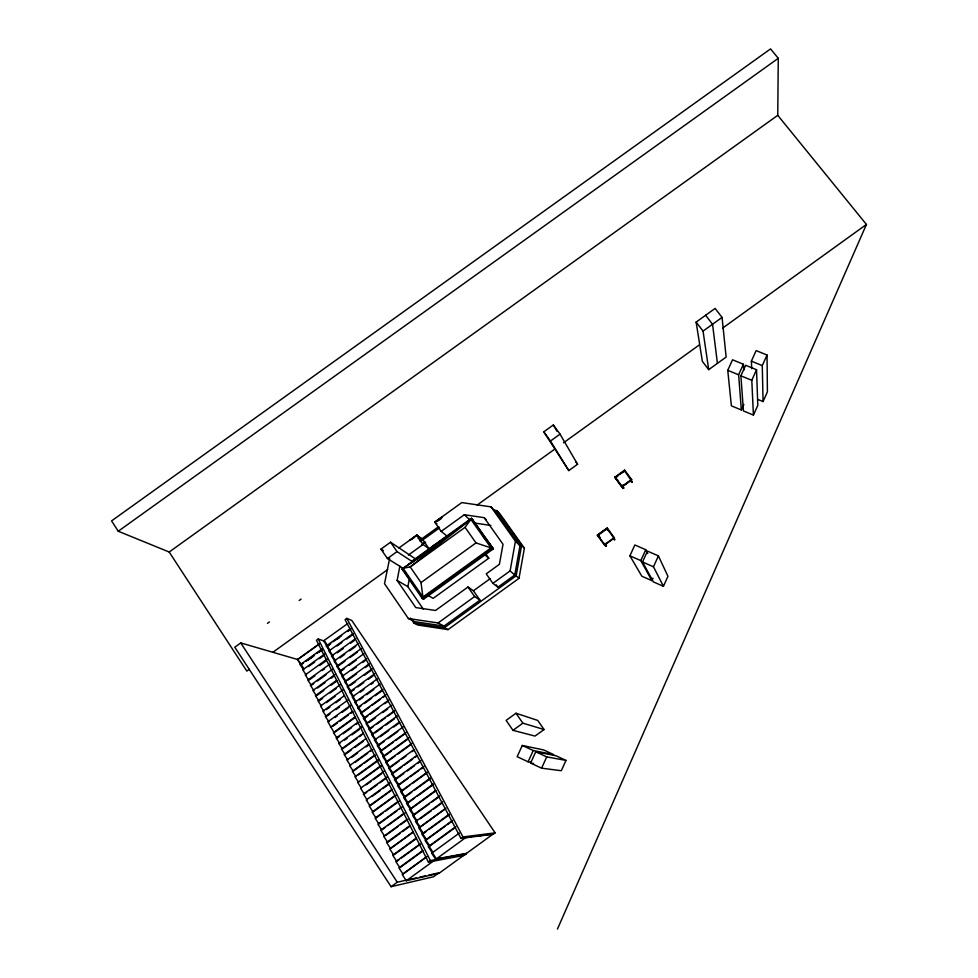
<?xml version="1.0" encoding="UTF-8"?>
<svg xmlns="http://www.w3.org/2000/svg" width="978" height="978" viewBox="0 0 978 978"><rect width="100%" height="100%" fill="white"/><g stroke="black" fill="none" stroke-linecap="round" stroke-linejoin="round"><path stroke-width="1.47" d="M557.448 929.1L866.435 224.451L777.755 115.318L778.268 58.301L770.554 48.9L111.565 520.895L118.24 531.237L169.182 552.02L246.823 671.079L249.292 669.294M410.491 618.084L413.938 623.12L417.924 625.064L448.046 629.612L519.012 578.328L524.379 548.181L499.905 513.792L496.873 510.626L493.878 510.186M441.2 531.384L464.293 514.734L484.183 517.668L503.022 544.245L499.391 564.33L486.213 573.854L492.9 583.353L510.1 570.932L515.43 541.201L491.005 506.861L461.799 502.594L434.721 522.13L441.2 531.384L447.068 536.115M492.9 583.353L497.888 587.191L514.77 574.991L519.99 545.773L495.98 512.02L491.005 506.861M413.938 623.12L444.391 627.717L516.164 575.846L521.604 545.369L496.873 510.626M389.66 558.438L384.513 583.658L408.352 618.499L414.843 621.702L444.049 626.091L479.954 600.15L473.413 590.785L467.985 587.02L435.516 610.468L415.772 607.582L397.129 580.443L399.88 566.128M423.425 609.294L407.863 586.666L409.293 579.172M753.427 415.075L757.791 405.357L756.544 369.721L745.652 365.271L740.884 375.821L743.427 410.931L753.427 415.075L751.789 380.295L756.544 369.721M758.048 399.501L763.048 401.555L767.4 391.86L767.033 355.038L756.128 350.613L751.373 361.139L751.727 368.706M741.361 409.978L738.622 374.782L743.39 364.244L732.522 359.806L727.754 370.332L731.385 405.846L741.361 409.978L743.855 404.427M565.981 760.395L561.311 770.725L541.592 768.182L530.626 763.072L535.748 751.801L555.932 755.737L565.981 760.395L546.714 756.899L535.748 751.801M663.451 586.299L653.475 566.788L658.402 555.883L647.46 551.115L642.522 562.008L653.414 581.91L663.451 586.299L667.95 576.299L658.402 555.883M647.742 553.634L645.749 549.709L634.844 544.966L629.905 555.834L641.837 576.225L651.849 580.614L652.974 578.108M763.048 401.555L762.278 365.589L767.033 355.038M541.592 768.182L546.714 756.899M651.849 580.614L640.81 560.602L645.749 549.709M528.096 761.801L533.23 750.542L553.621 754.576L543.585 749.918L522.289 745.456L517.166 756.691L528.096 761.801L531.078 762.241M465.051 527.35L470.895 519.404L491.005 547.888L476.005 542.912L465.051 527.35L410.198 566.91L403.107 568.304L387.422 558.536L380.955 549.135L390.564 542.215L415.846 559.171M429.391 549.624L434.88 544.612L435.234 545.125M470.895 519.404L410.198 566.91L421.017 582.582L422.912 597.045L403.107 568.304L437.325 545.675L408.902 564.123M407.056 819.417L383.743 836.337L387.691 842.351L399.978 833.439M439.538 795.896L412.582 815.469L420.161 827.107M385.907 835.334L398.144 826.447M400.601 824.674L407.936 819.344M413.449 815.407L429.342 803.879M431.787 802.094L439.122 796.777M410.002 825.53L386.603 842.51L390.589 848.586L412.777 832.474M442.606 801.923L415.54 821.569L423.413 833.452M402.435 831.655L409.794 826.312M420.234 818.794L431.274 810.786M433.731 809.002L442.313 802.767M544.061 729.527L535.027 736.079L512.985 730.334L506.127 720.383L515.993 713.231L537.741 720.431L544.061 729.527L522.863 723.17L515.993 713.231M413.205 831.862L389.721 848.916L393.718 855.004L416.286 838.623M445.931 808.17L418.767 827.889L426.518 839.711M419.55 827.608L445.418 808.83M416.53 837.938L392.704 855.237L396.726 861.361L399.11 859.625M449.22 814.258L421.86 834.124L429.745 845.982M422.789 833.953L426.494 831.263M428.975 829.466L448.743 815.114M419.721 844.222L395.821 861.581L399.843 867.706L422.569 851.19M452.533 820.444L425.075 840.395L429.122 846.496L455.406 827.4M401.493 857.902L420.564 844.051M425.907 840.224L444.953 826.386M447.337 824.662L452.105 821.202M422.912 850.481L398.926 867.902L402.96 874.051L426.958 856.618M455.834 826.63L428.278 846.642L436.396 858.855L466.469 853.366L439.073 873.281L406.286 880.738L402.215 874.528L427.484 856.166M459.318 833.097L431.677 853.183L435.772 859.369L465.895 853.831L493.267 833.941L474.501 836.386M297.825 659.563L240.735 642.913L234.781 647.204L391.09 886.691L397.264 882.205L407.679 879.858M428.376 862.083L430.393 860.616L465.956 854.051L464.159 855.359L428.376 862.083L316.456 640.272L318.217 639.001L323.669 640.92M460.956 838.403L462.961 836.936L495.125 832.853L351.811 620.492L346.811 618.377L345.051 619.649L460.956 838.403L493.328 834.161L495.125 832.853M406.286 880.738L465.846 837.51L471.616 836.752M355.124 716.923L333.437 732.62L337.08 738.133L339.488 736.385M385.87 694.747L360.576 713.035L367.667 723.475M354.611 717.889L334.158 732.681L327.862 721.788L350.637 705.321M362.459 712.277L369.672 707.057M372.08 705.321L380.491 699.233M382.899 697.497L385.308 695.761M604.893 543.499L604.184 544.012L605.724 546.286L606.433 545.773L604.893 543.499L606.433 545.773M357.911 722.29L336.151 738.023L339.831 743.61M388.755 700.052L363.388 718.39L370.295 728.757M343.107 733.769L351.554 727.669M356.371 724.172L358.792 722.424M364.244 718.537L367.862 715.92M370.271 714.184L378.706 708.084M384.733 703.72L388.352 701.104M604.6 544.575L614.245 537.594M605.932 545.076L605.223 545.59L605.724 546.286M614.942 539.624L607.167 528.658L608.279 530.479M361.799 726.801L338.755 743.476L342.373 748.965L356.933 738.427M391.518 705.358L366.078 723.769L373.107 734.233M344.672 740.114L347.092 738.353M351.933 734.857L359.195 729.6M369.513 722.204L375.552 717.828M382.801 712.583L387.643 709.087M363.364 733.145L341.456 748.989L345.087 754.503L351.188 750.102M394.403 710.749L368.865 729.221L375.955 739.771M359.366 736.666L361.799 734.906M369.721 729.233L373.351 726.605M376.995 723.977L385.479 717.828M387.911 716.079L393.975 711.691M366.09 738.537L344.109 754.429L347.85 760.114M397.215 716.055L371.603 734.588L375.369 740.248M354.831 747.449L363.364 741.287M374.953 732.95L382.264 727.669M385.907 725.028L394.427 718.867M368.902 744.062L346.848 760.028L350.564 765.664M398.914 722.4L374.44 740.114L381.53 750.688M351.518 757.461L357.63 753.036M366.175 746.85L368.62 745.077M380.259 736.715L388.804 730.529M393.682 726.996L399.782 722.583M371.726 749.637L349.611 765.652L353.254 771.165L361.86 764.93M403.07 727.009L377.288 745.676L384.317 756.128M355.466 762.106L367.728 753.231M370.185 751.459L372.63 749.686M378.18 745.725L384.305 741.3M387.973 738.635L397.765 731.544M374.55 755.187L352.361 771.251L355.943 776.679M405.992 732.473L380.136 751.202L387.105 761.776M364.317 763.158L375.381 755.138M380.943 751.165L393.229 742.278M395.687 740.493L405.515 733.378M378.449 759.772L354.953 776.801L358.633 782.4M408.767 737.889L382.814 756.679L390.063 767.571M358.413 774.894L378.156 760.603M383.731 756.617L391.127 751.263M393.596 749.478L408.376 738.769M381.481 765.273L357.691 782.498L361.481 788.268M411.787 743.378L385.65 762.314L392.997 773.292M362.19 779.821L381.175 766.067M386.518 762.253L395.173 755.982M397.655 754.197L410.014 745.236M384.391 770.982L360.527 788.28L364.342 794.075L366.726 792.339M413.608 749.881L388.572 768.023L395.98 779.124M366.249 784.821L371.017 781.373M373.388 779.649L381.726 773.61M390.662 767.192L398.987 761.165M401.359 759.441L406.114 755.994M412.068 751.679L414.44 749.967M387.325 776.789L363.376 794.136L367.215 799.98M416.64 755.603L391.518 773.806L398.914 784.931M369.109 790.603L377.471 784.552M379.867 782.816L385.833 778.488M393.596 772.926L401.958 766.874M404.342 765.138L412.692 759.087M415.075 757.363L417.472 755.627M390.222 782.583L366.2 799.992L370.051 805.86M420.846 760.444L394.44 779.588L401.995 790.909M372.007 796.495L380.393 790.42M382.789 788.684L388.779 784.344M396.579 778.745L403.755 773.549M407.349 770.945L414.538 765.737M418.132 763.133L420.516 761.397M392.068 789.405L369.158 806.006L373.046 811.911L395.968 795.285M423.987 766.312L397.496 785.53L401.396 791.398L409.843 785.285M371.249 804.98L391.701 790.163M399.513 784.552L407.924 778.464M410.332 776.715L418.731 770.615M421.139 768.879L423.547 767.131M395.124 795.42L372.129 812.082L376.029 818.011L383.29 812.742M427.154 772.253L400.564 791.532L408.046 802.804M412.251 783.537L426.714 773.048M398.119 801.398L375.063 818.134L378.889 823.953L397.105 810.738M430.271 778.158L403.584 797.498L411.004 808.769M385.723 810.994L399.036 801.324M404.489 797.437L411.75 792.18M414.159 790.42L429.892 779.014M401.041 807.363L377.899 824.161L381.738 830.004L385.393 827.351M433.303 784.026L406.53 803.451L414.061 814.906M399.537 808.965L401.97 807.205M407.435 803.305L414.721 798.024M417.154 796.263L432.924 784.808M512.985 730.334L522.863 723.17M403.975 813.366L380.748 830.224L384.684 836.227M435.137 790.823L409.489 809.442L417.166 820.958M387.838 825.579L404.904 813.195M410.393 809.271L435.98 790.713M398.865 547.998L416.836 535.088L422.386 539.379L420.014 541.091M434.721 522.13L442.154 516.946L437.606 520.785M411.237 539.636L414.733 537.118M437.679 521.005L441.469 518.45M387.422 558.536L397.044 551.604L412.325 561.653L411.97 561.127L471.335 518.316L472.362 519.269L493.328 548.878L423.56 599.245L422.276 598.512L402.007 569.098L471.702 518.829L493.328 548.878M568.793 470.577L550.48 441.029L560.039 434.146L553.328 424.965L543.78 431.848L568.793 470.577L577.558 464.257L560.039 434.146M708.708 369.647L703.048 331.09L722.057 317.398L715.114 308.425L696.128 322.104L702.351 361.347L708.708 369.647L726.141 357.068L722.057 317.398M420.442 539.795L438.792 526.543M420.491 541.58L439.501 527.863M422.276 544.11L424.733 542.338M272.764 652.375L387.643 569.575M422.007 544.807L425.674 542.154M477.093 505.1L554.881 449.024M563.536 442.789L699.356 344.892M722.815 327.972L866.435 224.451M408.352 555.076L423.095 544.44L429.22 549L445.87 536.983M470.711 519.061L471.506 518.474M471.555 519.844L472.362 519.269M471.922 520.357L472.729 519.783M301.175 664.881L297.556 659.563L319.28 643.903M297.556 659.563L319.39 643.94M347.765 623.536L323.547 640.871L330.368 650.786M303.73 670.003L300.222 664.71L321.994 649.001M332.985 655.859L326.285 645.957L350.454 628.524M301.053 664.844L303.461 663.108M305.882 661.36L314.329 655.26M316.75 653.524L321.579 650.04M308.425 659.661L314.451 655.297M319.28 651.825L321.701 650.077M327.068 646.14L330.796 643.561M333.095 641.788L341.652 635.737M347.569 631.336L351.188 628.732M308.498 659.771L313.327 656.287M319.366 651.935L321.774 650.199M329.672 644.551L327.263 646.287L326.285 645.957M336.909 639.331L339.317 637.595M347.765 631.495L350.173 629.759M421.017 582.582L476.005 542.912M324.598 654.062L302.752 669.82L306.273 675.138M353.144 633.512L328.889 651.018L331.725 655.248M308.571 666.507L314.623 662.143M319.464 658.646L324.305 655.15M337.068 646.006L341.909 642.509M346.75 639.013L352.789 634.649M327.153 659.086L305.246 674.906L308.779 680.248L314.867 675.847M355.796 638.487L331.469 656.03L338.217 665.994M319.623 665.505L325.698 661.116M337.288 652.815L343.351 648.438M350.637 643.182L354.268 640.553M329.757 664.172L307.789 680.04L311.334 685.395L313.779 683.634M358.486 643.5L334.085 661.104L340.894 671.165M421.811 597.839L491.836 547.301M322.178 670.566L324.61 668.818M339.892 657.839L344.757 654.331M349.623 650.81L355.711 646.421M422.276 598.512L492.301 547.961M492.044 548.805L492.851 548.23L487.142 540.687M332.41 669.343L310.368 685.26L313.926 690.639M361.224 648.597L336.75 666.262L340.332 671.629M317.434 680.994L325.992 674.82M338.877 665.566L344.977 661.165M349.867 657.632L357.19 652.35M485.54 553.597L488.78 558.206L433.132 598.377L427.912 595.309M335.026 674.527L312.911 690.492L316.432 695.823L323.816 690.492M363.926 653.707L339.378 671.434L346.078 681.397M317.606 687.986L324.953 682.668M331.077 678.243L333.535 676.47M341.554 670.737L343.999 668.976M348.901 665.431L356.249 660.126M614.82 477.264L624.649 470.076L631.8 479.758L621.947 486.958L614.82 477.264L621.947 486.958M624.783 470.565L615.345 477.374L616.397 479.526M616.14 477.032L618.426 475.381M620.724 473.731L624.147 471.249L625.138 471.592L624.551 470.247M616.641 477.716L615.932 478.23L616.898 480.21L617.607 479.709M336.359 680.517L315.405 695.651L318.938 701.006L322.642 698.329M366.591 658.744L341.958 676.531L348.73 686.544M331.187 685.162L337.337 680.725M351.518 670.529L356.432 666.984M362.581 662.546L366.261 659.881M340.222 684.759L317.96 700.835L321.505 706.214M369.305 663.805L344.598 681.654L351.273 691.593M330.038 692.986L336.212 688.536M347.985 680.089L356.603 673.854M365.234 667.619L368.926 664.954M473.413 590.785L490.125 578.707M622.314 485.418L621.605 485.932L622.534 487.863L623.744 488.046L622.314 485.418L623.744 488.046M631.58 479.464L622.032 486.457L623.035 488.548M622.815 486.103L630.847 480.308L632.191 481.934L624.551 470.736M343.034 689.783L320.491 706.067L323.962 711.324M622.534 487.863L623.243 487.362M372.105 668.83L347.214 686.813L353.767 696.764M326.456 702.632L335.124 696.373M350.637 685.223L355.589 681.642M364.244 675.395L370.417 670.932M408.352 618.499L438.071 622.962L474.636 596.556L479.954 600.15M344.268 695.737L322.838 711.226L326.359 716.568L329.941 713.989M374.635 673.854L349.647 691.911L353.205 697.228M326.334 709.612L329.904 707.045M335.833 702.754L340.589 699.319M350.711 692.057L354.268 689.49M357.826 686.923L363.755 682.632M368.498 679.209L373.241 675.774M347.997 699.991L325.307 716.397L328.938 721.898M377.276 678.903L352.214 697.008L361.836 712.669M335.894 709.686L339.476 707.094M360.344 692.069L363.914 689.49M371.053 684.319L373.437 682.607M380.014 684.148L354.867 702.326L358.51 707.791L360.906 706.067M334.916 717.571L337.3 715.847M342.092 712.387L348.058 708.072M359.439 699.893L363.034 697.302M366.616 694.722L373.779 689.539M330.515 727.155L352.202 711.568M361.261 713.145L357.642 707.607L382.863 689.453M332.679 726.409L337.471 722.95M339.867 721.214L348.254 715.15M350.65 713.414L353.046 711.691M364.488 703.463L371.664 698.28M375.259 695.688L382.435 690.492M597.338 535.186L607.265 528.01L614.453 537.9L604.514 545.088L597.338 535.186L607.265 528.01M607.399 528.487L597.913 535.357L599.587 537.814L600.296 537.313M267.471 623.328L269.427 621.922M299.17 600.492L301.126 599.086M118.24 531.237L778.268 58.301M169.182 552.02L777.755 115.318M391.09 886.691L433.437 876.789L438.926 872.804L428.511 875.151M410.662 879.185L416.604 877.841M419.586 877.168L425.528 875.823M530.626 763.072L533.572 763.488M474.562 523.034L490.919 525.467M357.642 707.607L358.51 707.791M300.222 664.71L301.261 665.003M327.618 645.688L324.219 640.468M326.835 645.504L327.813 645.835M751.373 361.139L762.278 365.589M727.754 370.332L738.622 374.782M740.884 375.821L751.789 380.295M629.905 555.834L640.81 560.602M642.522 562.008L653.475 566.788M522.289 745.456L533.23 750.542M444.391 627.717L448.046 629.612M438.071 622.962L444.049 626.091M397.129 580.443L407.863 586.666M402.007 569.098L403.364 569.929M380.955 549.135L383.449 550.724M411.97 561.127L413.046 561.837M418.205 538.181L420.772 540.039M423.095 544.44L416.652 535.174L422.447 539.453M416.64 535.162L422.936 539.819L429.22 549M434.941 522.154L436.946 523.792M484.44 554.514L488.78 558.206M516.164 575.846L519.012 578.328M510.1 570.932L514.77 574.991M464.293 514.734L469.782 519.783M484.183 517.668L486.237 519.673M515.43 541.201L519.99 545.773M521.604 545.369L524.379 548.181M705.627 315.271L712.546 324.244L717.424 363.351M696.128 322.104L703.048 331.09M632.191 481.934L631.213 481.592L631.727 482.276M615.113 477.056L622.24 486.751M575.785 461.836L577.558 464.257M543.78 431.848L550.48 441.029M606.776 529.147L607.277 529.844M598.707 534.978L599.221 535.675M597.668 535.027L604.807 544.868M599.086 537.13L599.587 537.814M471.335 518.316L471.873 518.988M483.291 536.445L485.051 538.915M470.528 518.89L471.066 519.575M496.237 584.856L497.888 587.191M467.985 587.02L474.636 596.556M416.836 535.088L409.611 540.296M390.564 542.215L397.044 551.604M404.207 571.152L409.256 578.499M411.787 582.167L416.005 588.279M418.535 591.947L423.56 599.245M332.031 655.578L335.576 660.896M339.941 670.969L343.486 676.287M352.777 696.544L356.432 702.021M361.151 712.571L364.818 718.06M375.026 739.637L378.755 745.248M401.163 791.031L405.088 796.936M428.902 846.129L432.961 852.254M297.691 659.6L303.706 668.451M240.735 642.913L397.264 882.205M613.475 538.352L614.465 539.966M553.328 424.965L557.093 431.396M346.811 618.377L462.961 836.936M318.217 639.001L430.393 860.616M743.39 364.244L743.781 370.246"/></g></svg>
